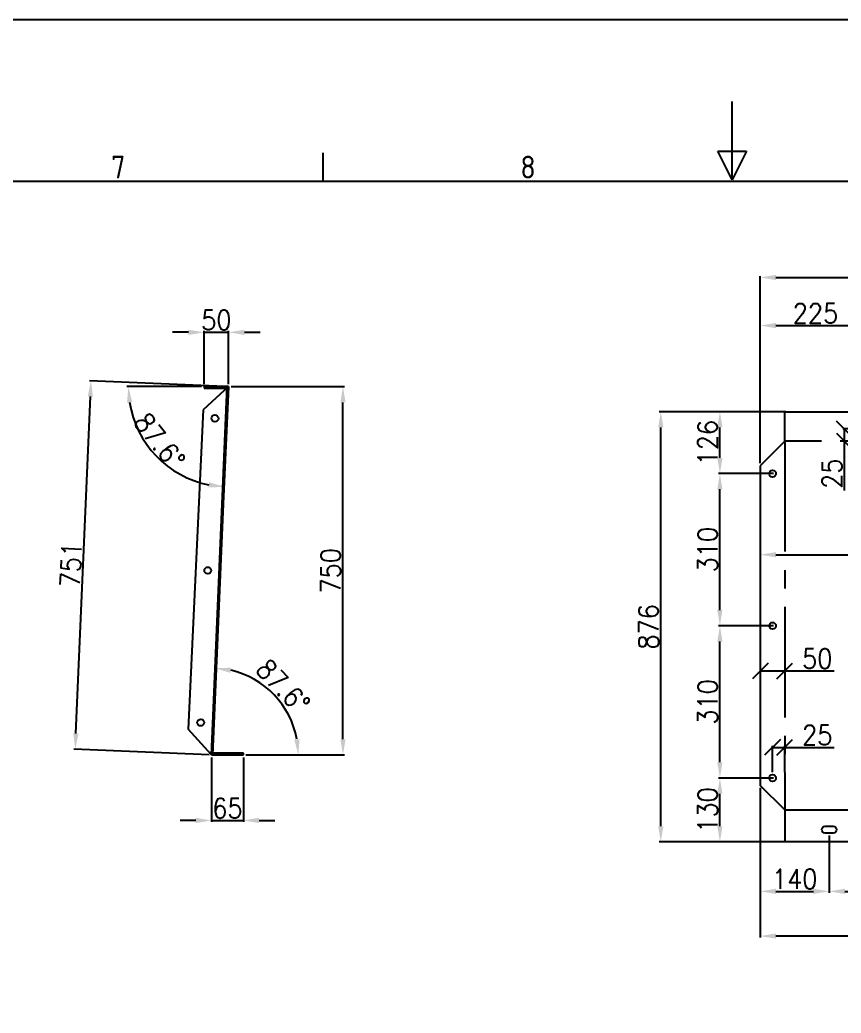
# Model space of a CAD drawing. Header units: inches. Extents: x 98758 to 118468, y 66787 to 119708.
# Drawn here: x 104574 to 106246, y 89619 to 91642 of the extents above; entities that cross this region are included whole.
import ezdxf
from ezdxf.enums import TextEntityAlignment as Align

# ---------------------------------------------------------------- set-up
doc = ezdxf.new("R2010")
doc.units = ezdxf.units.IN
doc.header["$MEASUREMENT"] = 0
doc.linetypes.add('CENTER2', pattern=[1.125, 0.75, -0.125, 0.125, -0.125])
doc.layers.add('CADRE', color=5, linetype='Continuous')
doc.styles.add('ISO Proportional', font='isocp.shx')
doc.styles.add('ROMANS', font='ROMANS.shx', dxfattribs={"width": 0.9})
doc.dimstyles.new('11', dxfattribs={"dimtxt": 40, "dimasz": 32, "dimexe": 3, "dimexo": 5, "dimgap": 5, "dimtad": 1, "dimdec": 0, "dimdsep": 46, "dimtxsty": 'ROMANS', "dimcen": 2.5, "dimclrd": 6, "dimclre": 6, "dimclrt": 2, "dimadec": 0, "dimazin": 0, "dimtfac": 1, "dimtdec": 0, "dimtmove": 0, "dimatfit": 3, "dimfxl": 1, "dimarcsym": 0})

# ---------------------------------------------------------------- blocks, each defined once
blk = doc.blocks.new('KADR')
at = {"layer": 'CADRE', "color": 2}
for p, q in [((231953, 8141.6), (231953, 8408.4)), ((230560.4, 8136.1), (230560.4, 8233.3)), ((231953, 8141.6), (231904.4, 8238.9)), ((231904.4, 8238.9), (232001.7, 8238.9)), ((232001.7, 8238.9), (231953, 8141.6))]:
    blk.add_line(p, q, dxfattribs=at)
at = {"layer": 'CADRE', "color": 1}
blk.add_lwpolyline([(220145.5, -7651), (243248.6, -7651), (243248.6, 8686.2), (220145.5, 8686.2)], close=True, dxfattribs=at)
at = {"layer": 'CADRE'}
blk.add_lwpolyline([(220695.6, -7100.9), (242698.5, -7100.9), (242698.5, 8136.1), (220695.6, 8136.1)], close=True, dxfattribs=at)
at = {"layer": 'CADRE', "color": 2, "style": 'ISO Proportional'}
for s, p in [('7', (229862.7, 8184.7)), ('8', (231258.1, 8184.7))]:
    blk.add_text(s, height=77.8, dxfattribs=at).set_placement(p, align=Align.MIDDLE)
blk = doc.blocks.new('*D82')
at = {"color": 6, "lineweight": -2, "transparency": 16777216}
for p, q in [((106108, 90097.7), (105996, 90097.7)), ((105999, 89999.7), (105999, 90065.7)), ((106133, 89967.7), (105996, 89967.7))]:
    blk.add_line(p, q, dxfattribs=at)
at = {"color": 6, "transparency": 16777216}
for points in [[(105993.7, 90065.7), (106004.3, 90065.7), (105999, 90097.7)], [(105993.7, 89999.7), (106004.3, 89999.7), (105999, 89967.7)]]:
    blk.add_solid(points, dxfattribs=at)
at = {"layer": 'Defpoints', "color": 0, "transparency": 16777216}
for p in [(105999, 90097.7), (106113, 90097.7, -0.2), (106138, 89967.7, -0.2)]:
    blk.add_point(p, dxfattribs=at)
at = {"color": 2, "transparency": 16777216, "insert": (105974, 90032.7), "char_height": 40, "attachment_point": 5, "rotation": 90, "style": 'ROMANS'}
blk.add_mtext('130', dxfattribs=at)
blk = doc.blocks.new('*D83')
at = {"color": 6, "lineweight": -2, "transparency": 16777216}
for p, q in [((106108, 90407.7), (105996, 90407.7)), ((105999, 90129.7), (105999, 90375.7)), ((106108, 90097.7), (105996, 90097.7))]:
    blk.add_line(p, q, dxfattribs=at)
at = {"color": 6, "transparency": 16777216}
for points in [[(105993.7, 90375.7), (106004.3, 90375.7), (105999, 90407.7)], [(105993.7, 90129.7), (106004.3, 90129.7), (105999, 90097.7)]]:
    blk.add_solid(points, dxfattribs=at)
at = {"layer": 'Defpoints', "color": 0, "transparency": 16777216}
for p in [(105999, 90407.7), (106113, 90407.7, -0.2), (106113, 90097.7, -0.2)]:
    blk.add_point(p, dxfattribs=at)
at = {"color": 2, "transparency": 16777216, "insert": (105974, 90252.7), "char_height": 40, "attachment_point": 5, "rotation": 90, "style": 'ROMANS'}
blk.add_mtext('310', dxfattribs=at)
blk = doc.blocks.new('*D84')
at = {"color": 6, "lineweight": -2, "transparency": 16777216}
for p, q in [((106108, 90717.7), (105996, 90717.7)), ((105999, 90439.7), (105999, 90685.7)), ((106108, 90407.7), (105996, 90407.7))]:
    blk.add_line(p, q, dxfattribs=at)
at = {"color": 6, "transparency": 16777216}
for points in [[(105993.7, 90685.7), (106004.3, 90685.7), (105999, 90717.7)], [(105993.7, 90439.7), (106004.3, 90439.7), (105999, 90407.7)]]:
    blk.add_solid(points, dxfattribs=at)
at = {"layer": 'Defpoints', "color": 0, "transparency": 16777216}
for p in [(105999, 90717.7), (106113, 90717.7, -0.2), (106113, 90407.7, -0.2)]:
    blk.add_point(p, dxfattribs=at)
at = {"color": 2, "transparency": 16777216, "insert": (105974, 90562.7), "char_height": 40, "attachment_point": 5, "rotation": 90, "style": 'ROMANS'}
blk.add_mtext('310', dxfattribs=at)
blk = doc.blocks.new('*D85')
at = {"color": 6, "lineweight": -2, "transparency": 16777216}
for p, q in [((106133, 90843.7), (105996, 90843.7)), ((105999, 90749.7), (105999, 90811.7)), ((106108, 90717.7), (105996, 90717.7))]:
    blk.add_line(p, q, dxfattribs=at)
at = {"color": 6, "transparency": 16777216}
for points in [[(105993.7, 90811.7), (106004.3, 90811.7), (105999, 90843.7)], [(105993.7, 90749.7), (106004.3, 90749.7), (105999, 90717.7)]]:
    blk.add_solid(points, dxfattribs=at)
at = {"layer": 'Defpoints', "color": 0, "transparency": 16777216}
for p in [(105999, 90843.7), (106138, 90843.7, -0.2), (106113, 90717.7, -0.2)]:
    blk.add_point(p, dxfattribs=at)
at = {"color": 2, "transparency": 16777216, "insert": (105974, 90780.7), "char_height": 40, "attachment_point": 5, "rotation": 90, "style": 'ROMANS'}
blk.add_mtext('126', dxfattribs=at)
blk = doc.blocks.new('*D81')
at = {"color": 6, "lineweight": -2, "transparency": 16777216}
for p, q in [((106028, 90843.7), (105875.7, 90843.7)), ((105878.7, 89999.7), (105878.7, 90811.7)), ((106028, 89967.7), (105875.7, 89967.7))]:
    blk.add_line(p, q, dxfattribs=at)
at = {"color": 6, "transparency": 16777216}
for points in [[(105873.4, 90811.7), (105884.1, 90811.7), (105878.7, 90843.7)], [(105873.4, 89999.7), (105884.1, 89999.7), (105878.7, 89967.7)]]:
    blk.add_solid(points, dxfattribs=at)
at = {"layer": 'Defpoints', "color": 0, "transparency": 16777216}
for p in [(105878.7, 90843.7), (106033, 90843.7), (106033, 89967.7)]:
    blk.add_point(p, dxfattribs=at)
at = {"color": 2, "transparency": 16777216, "insert": (105853.7, 90405.7), "char_height": 40, "attachment_point": 5, "rotation": 90, "style": 'ROMANS'}
blk.add_mtext('876', dxfattribs=at)
blk = doc.blocks.new('_Oblique')
at = {"color": 0, "linetype": 'ByBlock', "lineweight": -2}
blk.add_line((-0.5, -0.5), (0.5, 0.5), dxfattribs=at)
blk = doc.blocks.new('*D97')
at = {"color": 6, "lineweight": -2, "transparency": 16777216}
for p, q in [((106701, 90808.7), (106249.2, 90808.7)), ((106252.2, 90808.7), (106252.2, 90783.7)), ((106701, 90783.7), (106249.2, 90783.7)), ((106252.2, 90783.7), (106252.2, 90683.4))]:
    blk.add_line(p, q, dxfattribs=at)
at = {"layer": 'Defpoints', "color": 0, "transparency": 16777216}
for p in [(106706, 90808.7, -0.2), (106252.2, 90783.7), (106706, 90783.7, -0.2)]:
    blk.add_point(p, dxfattribs=at)
at = {"color": 6, "lineweight": -2, "transparency": 16777216, "xscale": 32, "yscale": 32, "zscale": 32}
for p, rotation in [((106252.2, 90808.7), 90), ((106252.2, 90783.7), 270)]:
    blk.add_blockref('_Oblique', p, dxfattribs=dict(at, rotation=rotation))
at = {"color": 2, "transparency": 16777216, "insert": (106227.2, 90717.5), "char_height": 40, "attachment_point": 5, "rotation": 90, "style": 'ROMANS'}
blk.add_mtext('25', dxfattribs=at)
blk = doc.blocks.new('*D98')
at = {"color": 6, "lineweight": -2, "transparency": 16777216}
for p, q in [((106081.1, 90077.7), (106081.1, 89864)), ((106221.4, 89980.7), (106221.4, 89864)), ((106113.1, 89867), (106189.4, 89867))]:
    blk.add_line(p, q, dxfattribs=at)
at = {"color": 6, "transparency": 16777216}
for points in [[(106113.1, 89872.3), (106113.1, 89861.7), (106081.1, 89867)], [(106189.4, 89872.3), (106189.4, 89861.7), (106221.4, 89867)]]:
    blk.add_solid(points, dxfattribs=at)
at = {"layer": 'Defpoints', "color": 0, "transparency": 16777216}
for p in [(106081.1, 90082.7, -0.2), (106221.4, 89985.7, -0.2), (106221.4, 89867)]:
    blk.add_point(p, dxfattribs=at)
at = {"color": 2, "transparency": 16777216, "insert": (106151.2, 89892), "char_height": 40, "attachment_point": 5, "style": 'ROMANS'}
blk.add_mtext('140', dxfattribs=at)
blk = doc.blocks.new('*D99')
at = {"color": 6, "lineweight": -2, "transparency": 16777216}
for p, q in [((108141.3, 89985.7), (108141.3, 89864)), ((106221.4, 89980.7), (106221.4, 89864)), ((106253.4, 89867), (108109.3, 89867))]:
    blk.add_line(p, q, dxfattribs=at)
at = {"color": 6, "transparency": 16777216}
for points in [[(106253.4, 89872.3), (106253.4, 89861.7), (106221.4, 89867)], [(108109.3, 89872.3), (108109.3, 89861.7), (108141.3, 89867)]]:
    blk.add_solid(points, dxfattribs=at)
at = {"layer": 'Defpoints', "color": 0, "transparency": 16777216}
for p in [(106221.4, 89985.7, -0.2), (108141.3, 89990.7, -0.4), (108141.3, 89867)]:
    blk.add_point(p, dxfattribs=at)
at = {"color": 2, "transparency": 16777216, "insert": (107181.4, 89892), "char_height": 40, "attachment_point": 5, "style": 'ROMANS'}
blk.add_mtext('5x380=1920', dxfattribs=at)
blk = doc.blocks.new('*D101')
at = {"color": 6, "lineweight": -2, "transparency": 16777216}
for p, q in [((106081.1, 89911.7), (106081.1, 89772.9)), ((108281.1, 89911.7), (108281.1, 89772.9)), ((108249.1, 89775.9), (106113.1, 89775.9))]:
    blk.add_line(p, q, dxfattribs=at)
at = {"color": 6, "transparency": 16777216}
for points in [[(106113.1, 89781.3), (106113.1, 89770.6), (106081.1, 89775.9)], [(108249.1, 89781.3), (108249.1, 89770.6), (108281.1, 89775.9)]]:
    blk.add_solid(points, dxfattribs=at)
at = {"layer": 'Defpoints', "color": 0, "transparency": 16777216}
for p in [(106081.1, 89916.7), (108281.1, 89916.7), (106081.1, 89775.9)]:
    blk.add_point(p, dxfattribs=at)
at = {"color": 2, "transparency": 16777216, "insert": (107181.1, 89800.9), "char_height": 40, "attachment_point": 5, "style": 'ROMANS'}
blk.add_mtext('2200', dxfattribs=at)
blk = doc.blocks.new('*D102')
at = {"color": 6, "lineweight": -2, "transparency": 16777216}
for p, q in [((106081.1, 90320.8), (106081.1, 90318.8)), ((106081.1, 90315.8), (106131.1, 90315.8)), ((106131.1, 90320.8), (106131.1, 90318.8)), ((106131.1, 90315.8), (106231.4, 90315.8))]:
    blk.add_line(p, q, dxfattribs=at)
at = {"layer": 'Defpoints', "color": 0, "transparency": 16777216}
for p in [(106081.1, 90315.8, -0.2), (106131.1, 90315.8, -0.2), (106131.1, 90315.8)]:
    blk.add_point(p, dxfattribs=at)
at = {"color": 6, "lineweight": -2, "transparency": 16777216, "xscale": 32, "yscale": 32, "zscale": 32, "rotation": 180}
blk.add_blockref('_Oblique', (106081.1, 90315.8), dxfattribs=at)
at = {"color": 6, "lineweight": -2, "transparency": 16777216, "xscale": 32, "yscale": 32, "zscale": 32}
blk.add_blockref('_Oblique', (106131.1, 90315.8), dxfattribs=at)
at = {"color": 2, "transparency": 16777216, "insert": (106197.2, 90340.8), "char_height": 40, "attachment_point": 5, "style": 'ROMANS'}
blk.add_mtext('50', dxfattribs=at)
blk = doc.blocks.new('*D103')
at = {"color": 6, "lineweight": -2, "transparency": 16777216}
for p, q in [((106106.1, 90109.7), (106106.1, 90163.1)), ((106106.1, 90160.1), (106131.1, 90160.1)), ((106131.1, 90109.7), (106131.1, 90163.1)), ((106131.1, 90160.1), (106231.4, 90160.1))]:
    blk.add_line(p, q, dxfattribs=at)
at = {"layer": 'Defpoints', "color": 0, "transparency": 16777216}
for p in [(106131.1, 90160.1), (106106.1, 90104.7, -0.2), (106131.1, 90104.7, -0.2)]:
    blk.add_point(p, dxfattribs=at)
at = {"color": 6, "lineweight": -2, "transparency": 16777216, "xscale": 32, "yscale": 32, "zscale": 32, "rotation": 180}
blk.add_blockref('_Oblique', (106106.1, 90160.1), dxfattribs=at)
at = {"color": 6, "lineweight": -2, "transparency": 16777216, "xscale": 32, "yscale": 32, "zscale": 32}
blk.add_blockref('_Oblique', (106131.1, 90160.1), dxfattribs=at)
at = {"color": 2, "transparency": 16777216, "insert": (106197.2, 90185.1), "char_height": 40, "attachment_point": 5, "style": 'ROMANS'}
blk.add_mtext('25', dxfattribs=at)
blk = doc.blocks.new('*D104')
at = {"color": 6, "lineweight": -2, "transparency": 16777216}
for p, q in [((106081.1, 90738.7), (106081.1, 91022)), ((106113.1, 91019), (106274.1, 91019)), ((106306.1, 90820.7), (106306.1, 91022))]:
    blk.add_line(p, q, dxfattribs=at)
at = {"color": 6, "transparency": 16777216}
for points in [[(106113.1, 91024.4), (106113.1, 91013.7), (106081.1, 91019)], [(106274.1, 91024.4), (106274.1, 91013.7), (106306.1, 91019)]]:
    blk.add_solid(points, dxfattribs=at)
at = {"layer": 'Defpoints', "color": 0, "transparency": 16777216}
for p in [(106306.1, 91019), (106306.1, 90815.7, -0.2), (106081.1, 90733.7, -0.2)]:
    blk.add_point(p, dxfattribs=at)
at = {"color": 2, "transparency": 16777216, "insert": (106193.6, 91044), "char_height": 40, "attachment_point": 5, "style": 'ROMANS'}
blk.add_mtext('225', dxfattribs=at)
blk = doc.blocks.new('*D109')
at = {"color": 6, "lineweight": -2, "transparency": 16777216}
for p, q in [((106994.4, 90808.7), (106994.4, 90549.5)), ((106081.1, 90595.2), (106081.1, 90549.5)), ((106113.1, 90552.5), (106962.4, 90552.5))]:
    blk.add_line(p, q, dxfattribs=at)
at = {"color": 6, "transparency": 16777216}
for points in [[(106113.1, 90557.8), (106113.1, 90547.1), (106081.1, 90552.5)], [(106962.4, 90557.8), (106962.4, 90547.1), (106994.4, 90552.5)]]:
    blk.add_solid(points, dxfattribs=at)
at = {"layer": 'Defpoints', "color": 0, "transparency": 16777216}
for p in [(106994.4, 90813.7, -0.2), (106081.1, 90600.2, -0.2), (106994.4, 90552.5)]:
    blk.add_point(p, dxfattribs=at)
at = {"color": 2, "transparency": 16777216, "insert": (106537.7, 90577.5), "char_height": 40, "attachment_point": 5, "style": 'ROMANS'}
blk.add_mtext('913', dxfattribs=at)
blk = doc.blocks.new('*D336')
at = {"color": 6, "lineweight": -2, "transparency": 16777216}
for p, q in [((104964, 90139.7), (104964, 90008.3)), ((105029, 90139.7), (105029, 90008.3)), ((104932, 90011.3), (104900, 90011.3)), ((104964, 90011.3), (105029, 90011.3)), ((105061, 90011.3), (105093, 90011.3))]:
    blk.add_line(p, q, dxfattribs=at)
at = {"color": 6, "transparency": 16777216}
for points in [[(104932, 90016.7), (104932, 90006), (104964, 90011.3)], [(105061, 90016.7), (105061, 90006), (105029, 90011.3)]]:
    blk.add_solid(points, dxfattribs=at)
at = {"layer": 'Defpoints', "color": 0, "transparency": 16777216}
for p in [(104964, 90144.7, -0.2), (105029, 90144.7, -0.2), (105029, 90011.3)]:
    blk.add_point(p, dxfattribs=at)
at = {"color": 2, "transparency": 16777216, "insert": (104996.5, 90036.3), "char_height": 40, "attachment_point": 5, "style": 'ROMANS'}
blk.add_mtext('65', dxfattribs=at)
blk = doc.blocks.new('*D337')
at = {"color": 6, "lineweight": -2, "transparency": 16777216}
for p, q in [((104917, 91005.3), (104885, 91005.3)), ((104949, 90899.7), (104949, 91008.3)), ((104949, 91005.3), (104999, 91005.3)), ((104999, 90899.7), (104999, 91008.3)), ((105031, 91005.3), (105063, 91005.3))]:
    blk.add_line(p, q, dxfattribs=at)
at = {"color": 6, "transparency": 16777216}
for points in [[(104917, 91010.6), (104917, 90999.9), (104949, 91005.3)], [(105031, 91010.6), (105031, 90999.9), (104999, 91005.3)]]:
    blk.add_solid(points, dxfattribs=at)
at = {"layer": 'Defpoints', "color": 0, "transparency": 16777216}
for p in [(104999, 91005.3), (104949, 90894.7, -0.2), (104999, 90894.7, -0.2)]:
    blk.add_point(p, dxfattribs=at)
at = {"color": 2, "transparency": 16777216, "insert": (104974, 91030.3), "char_height": 40, "attachment_point": 5, "style": 'ROMANS'}
blk.add_mtext('50', dxfattribs=at)
blk = doc.blocks.new('*D338')
at = {"color": 6, "lineweight": -2, "transparency": 16777216}
for p, q in [((105004, 90894.7), (105234.7, 90894.7)), ((105231.7, 90176.7), (105231.7, 90862.7)), ((105034, 90144.7), (105234.7, 90144.7))]:
    blk.add_line(p, q, dxfattribs=at)
at = {"color": 6, "transparency": 16777216}
for points in [[(105226.4, 90862.7), (105237, 90862.7), (105231.7, 90894.7)], [(105226.4, 90176.7), (105237, 90176.7), (105231.7, 90144.7)]]:
    blk.add_solid(points, dxfattribs=at)
at = {"layer": 'Defpoints', "color": 0, "transparency": 16777216}
for p in [(104999, 90894.7, -0.2), (105231.7, 90894.7), (105029, 90144.7, -0.2)]:
    blk.add_point(p, dxfattribs=at)
at = {"color": 2, "transparency": 16777216, "insert": (105206.7, 90519.7), "char_height": 40, "attachment_point": 5, "rotation": 90, "style": 'ROMANS'}
blk.add_mtext('750', dxfattribs=at)
blk = doc.blocks.new('*D339')
at = {"color": 6, "lineweight": -2, "transparency": 16777216}
for p, q in [((104991, 90894.9), (104715.8, 90906.6)), ((104688.2, 90188.5), (104717.5, 90874.5)), ((104959, 90144.9), (104683.8, 90156.6))]:
    blk.add_line(p, q, dxfattribs=at)
at = {"color": 6, "transparency": 16777216}
for points in [[(104712.1, 90874.7), (104722.8, 90874.3), (104718.8, 90906.5)], [(104682.9, 90188.7), (104693.5, 90188.2), (104686.8, 90156.5)]]:
    blk.add_solid(points, dxfattribs=at)
at = {"layer": 'Defpoints', "color": 0, "transparency": 16777216}
for p in [(104718.8, 90906.5), (104996, 90894.7, -0.2), (104964, 90144.7, -0.2)]:
    blk.add_point(p, dxfattribs=at)
at = {"color": 2, "transparency": 16777216, "insert": (104677.9, 90532.5), "char_height": 40, "attachment_point": 5, "rotation": 87.5571, "style": 'ROMANS'}
blk.add_mtext('751', dxfattribs=at)
blk = doc.blocks.new('*D340')
at = {"color": 6, "lineweight": -2, "transparency": 16777216}
blk.add_line((105034, 90144.7), (105143.9, 90144.7), dxfattribs=at)
blk.add_arc((104964, 90144.7), 176.8, 10.3831, 77.174, dxfattribs=at)
at = {"color": 6, "transparency": 16777216}
for points in [[(105002.6, 90311.8), (105004, 90322.4), (104971.6, 90321.3)], [(105143.3, 90177), (105132.7, 90176), (105140.9, 90144.7)]]:
    blk.add_solid(points, dxfattribs=at)
at = {"layer": 'Defpoints', "color": 0, "transparency": 16777216}
for p in [(104996, 90894.7, -0.2), (105118.4, 90230.9), (104964, 90144.7, -0.2), (104964, 90144.7, -0.2), (105029, 90144.7, -0.2)]:
    blk.add_point(p, dxfattribs=at)
at = {"color": 2, "transparency": 16777216, "insert": (105109.8, 90284.3), "char_height": 40, "attachment_point": 5, "rotation": 313.7785, "style": 'ROMANS'}
blk.add_mtext('87.6°', dxfattribs=at)
blk = doc.blocks.new('*D341')
at = {"color": 6, "lineweight": -2, "transparency": 16777216}
blk.add_line((104944, 90894.7), (104791.9, 90894.7), dxfattribs=at)
blk.add_arc((104999, 90894.7), 204.1, 188.9913, 258.5655, dxfattribs=at)
at = {"color": 6, "transparency": 16777216}
for points in [[(104792.1, 90862.3), (104802.7, 90863.2), (104794.9, 90894.7)], [(104959.2, 90699.9), (104957.9, 90689.3), (104990.3, 90690.7)]]:
    blk.add_solid(points, dxfattribs=at)
at = {"layer": 'Defpoints', "color": 0, "transparency": 16777216}
for p in [(104949, 90894.7, -0.2), (104999, 90894.7, -0.2), (104999, 90894.7, -0.2), (104892, 90720.9), (104967, 90144.7, -0.2)]:
    blk.add_point(p, dxfattribs=at)
at = {"color": 2, "transparency": 16777216, "insert": (104858.4, 90783.7), "char_height": 40, "attachment_point": 5, "rotation": 308.2834, "style": 'ROMANS'}
blk.add_mtext('87.6°', dxfattribs=at)
blk = doc.blocks.new('*D539')
at = {"color": 6, "lineweight": -2, "transparency": 16777216}
for p, q in [((106081.1, 90911.7), (106081.1, 91120)), ((106113.1, 91117), (107074.1, 91117)), ((107106.1, 90835.7), (107106.1, 91120))]:
    blk.add_line(p, q, dxfattribs=at)
at = {"color": 6, "transparency": 16777216}
for points in [[(106113.1, 91122.3), (106113.1, 91111.6), (106081.1, 91117)], [(107074.1, 91122.3), (107074.1, 91111.6), (107106.1, 91117)]]:
    blk.add_solid(points, dxfattribs=at)
at = {"layer": 'Defpoints', "color": 0, "transparency": 16777216}
for p in [(107106.1, 91117), (106081.1, 90906.7), (107106.1, 90830.7, -0.2)]:
    blk.add_point(p, dxfattribs=at)
at = {"color": 2, "transparency": 16777216, "insert": (106593.6, 91142), "char_height": 40, "attachment_point": 5, "style": 'ROMANS'}
blk.add_mtext('1025', dxfattribs=at)

msp = doc.modelspace()

# ---------------------------------------------------------------- linework, layer by layer
for p, q in [((104999, 90894.8, -0.2), (104946.8, 90847.2, -0.2)), ((104999, 90894.8, -0.2), (104946.8, 90847.2, -0.2)), ((104999, 90894.7, -0.2), (104949, 90894.7, -0.2)), ((104949, 90894.7, -0.2), (104949, 90891.7, -0.2)), ((104964, 90144.7, -0.2), (104996, 90894.7, -0.2)), ((104967, 90144.7, -0.2), (104999, 90894.7, -0.2)), ((104949, 90891.7, -0.2), (104995.9, 90891.7, -0.2)), ((104946.8, 90847.2, -0.2), (104916.4, 90196.9, -0.2)), ((106131.1, 90783.7, -0.2), (106131.1, 90843.7, -0.2)), ((106131.1, 90843.7, -0.2), (106994.4, 90843.7, -0.2)), ((106131.1, 90783.7, -0.2), (106081.1, 90733.7, -0.2)), ((106131.1, 90783.7, -0.2), (106081.1, 90733.7, -0.2)), ((106081.1, 90733.7, -0.2), (106081.1, 90082.7, -0.2)), ((104964, 90144.7, -0.2), (104916.4, 90196.9, -0.2)), ((104964, 90144.7, -0.2), (104916.4, 90196.9, -0.2)), ((105029, 90148.7, -0.2), (104967.2, 90148.7, -0.2)), ((105029, 90144.7, -0.2), (105029, 90148.7, -0.2)), ((104964, 90144.7, -0.2), (105029, 90144.7, -0.2)), ((106131.1, 90032.7, -0.2), (106081.1, 90082.7, -0.2)), ((106131.1, 90032.7, -0.2), (106081.1, 90082.7, -0.2)), ((106131.1, 90032.7, -0.2), (106131.1, 89967.7, -0.2)), ((108231.1, 89967.7, -0.2), (106131.1, 89967.7, -0.2))]:
    msp.add_line(p, q)
at = {"color": 3, "linetype": 'CENTER2', "ltscale": 300}
for p, q in [((104999, 90894.8, -0.2), (104964, 90144.7, -0.2)), ((104999, 90894.8, -0.2), (104964, 90144.7, -0.2)), ((106131.1, 90783.7, -0.2), (106131.1, 90032.7, -0.2)), ((106131.1, 90783.7, -0.2), (106131.1, 90032.7, -0.2))]:
    msp.add_line(p, q, dxfattribs=at)
at = {"color": 3, "linetype": 'CENTER2', "ltscale": 300, "elevation": -0.2}
for points in [[(108231.1, 90783.7), (106131.1, 90783.7)], [(106131.1, 90032.7), (108231.1, 90032.7)]]:
    msp.add_lwpolyline(points, dxfattribs=at)
at = {"elevation": -0.2}
msp.add_lwpolyline([(106229.4, 89999.7, -1), (106229.4, 89985.7), (106213.4, 89985.7, -1), (106213.4, 89999.7)], format="xyb", close=True, dxfattribs=at)
for centre in [(104971, 90830.1, -0.2), (106106.1, 90717.7, -0.2), (104956.5, 90520.4, -0.2), (106106.1, 90407.7, -0.2), (104942.1, 90210.8, -0.2), (106106.1, 90097.7, -0.2)]:
    msp.add_circle(centre, 7)

# ---------------------------------------------------------------- block references
at = {"color": 11, "xscale": 0.5977893847728885, "yscale": 0.5977893847728885, "zscale": 0.5977893847728885}
msp.add_blockref('KADR', (-32635.2, 86449.1), dxfattribs=at)

# ---------------------------------------------------------------- dimensions: what is measured, and where the dimension line sits
for base, p1, p2, picture, middle in [((107106.1, 91117), (106081.1, 90906.7), (107106.1, 90830.7, -0.2), '*D539', (106593.6, 91142)), ((106306.1, 91019), (106081.1, 90733.7, -0.2), (106306.1, 90815.7, -0.2), '*D104', (106193.6, 91044)), ((106994.4, 90552.5), (106081.1, 90600.2, -0.2), (106994.4, 90813.7, -0.2), '*D109', (106537.7, 90577.5)), ((106221.4, 89867), (106081.1, 90082.7, -0.2), (106221.4, 89985.7, -0.2), '*D98', (106151.2, 89892)), ((106081.1, 89775.9), (108281.1, 89916.7), (106081.1, 89916.7), '*D101', (107181.1, 89800.9))]:
    dim = msp.add_linear_dim(base=base, p1=p1, p2=p2, dimstyle='11')
    dim.commit()
    dim.dimension.update_dxf_attribs({"geometry": picture, "text_midpoint": middle})
for base, p1, p2, picture, middle in [((104999, 91005.3), (104949, 90894.7, -0.2), (104999, 90894.7, -0.2), '*D337', (104974, 91005.3)), ((105029, 90011.3), (104964, 90144.7, -0.2), (105029, 90144.7, -0.2), '*D336', (104996.5, 90011.3))]:
    dim = msp.add_linear_dim(base=base, p1=p1, p2=p2, dimstyle='11')
    dim.commit()
    dim.dimension.update_dxf_attribs({"geometry": picture, "text_midpoint": middle, "dimtype": 160})
dim = msp.add_aligned_dim(p1=(104964, 90144.7, -0.2), p2=(104996, 90894.7, -0.2), distance=277.5, dimstyle='11')
dim.commit()
dim.dimension.update_dxf_attribs({"geometry": '*D339', "text_midpoint": (104677.9, 90532.5)})
dim = msp.add_angular_dim_2l(base=(104892, 90720.9), line1=((104999, 90894.7, -0.2), (104949, 90894.7, -0.2)), line2=((104967, 90144.7, -0.2), (104999, 90894.7, -0.2)), dimstyle='11', override={"dimadec": 1})
dim.commit()
dim.dimension.update_dxf_attribs({"geometry": '*D341', "text_midpoint": (104838.8, 90768.2), "dimtype": 162})
dim = msp.add_angular_dim_2l(base=(105118.4, 90230.9), line1=((104964, 90144.7, -0.2), (104996, 90894.7, -0.2)), line2=((104964, 90144.7, -0.2), (105029, 90144.7, -0.2)), dimstyle='11', override={"dimadec": 1})
dim.commit()
dim.dimension.update_dxf_attribs({"geometry": '*D340', "text_midpoint": (105109.8, 90284.3)})
for base, p1, p2, picture, middle in [((105231.7, 90894.7), (105029, 90144.7, -0.2), (104999, 90894.7, -0.2), '*D338', (105206.7, 90519.7)), ((105878.7, 90843.7), (106033, 89967.7), (106033, 90843.7), '*D81', (105853.7, 90405.7)), ((105999, 90097.7), (106138, 89967.7, -0.2), (106113, 90097.7, -0.2), '*D82', (105974, 90032.7))]:
    dim = msp.add_linear_dim(base=base, p1=p1, p2=p2, angle=90, dimstyle='11')
    dim.commit()
    dim.dimension.update_dxf_attribs({"geometry": picture, "text_midpoint": middle})
for base, p1, p2, angle, override, picture, middle in [((105999, 90843.7), (106113, 90717.7, -0.2), (106138, 90843.7, -0.2), 90, {"dimtmove": 1}, '*D85', (105974, 90780.7)), ((106252.2, 90783.7), (106706, 90808.7, -0.2), (106706, 90783.7, -0.2), 90, {"dimblk1": 'Oblique', "dimblk2": 'Oblique', "dimsah": 1}, '*D97', (106227.2, 90717.5)), ((105999, 90717.7), (106113, 90407.7, -0.2), (106113, 90717.7, -0.2), 90, {"dimtmove": 1}, '*D84', (105974, 90562.7)), ((105999, 90407.7), (106113, 90097.7, -0.2), (106113, 90407.7, -0.2), 90, {"dimtmove": 1}, '*D83', (105974, 90252.7)), ((106131.1, 90315.8), (106081.1, 90315.8, -0.2), (106131.1, 90315.8, -0.2), 180, {"dimblk1": 'Oblique', "dimblk2": 'Oblique', "dimsah": 1}, '*D102', (106197.2, 90340.8)), ((106131.1, 90160.1), (106106.1, 90104.7, -0.2), (106131.1, 90104.7, -0.2), 180, {"dimblk1": 'Oblique', "dimblk2": 'Oblique', "dimsah": 1}, '*D103', (106197.2, 90185.1))]:
    dim = msp.add_linear_dim(base=base, p1=p1, p2=p2, angle=angle, dimstyle='11', override=override)
    dim.commit()
    dim.dimension.update_dxf_attribs({"geometry": picture, "text_midpoint": middle})
dim = msp.add_linear_dim(base=(108141.3, 89867), p1=(106221.4, 89985.7, -0.2), p2=(108141.3, 89990.7, -0.4), text='5x380=<>', dimstyle='11', override={"dimtmove": 1})
dim.commit()
dim.dimension.update_dxf_attribs({"geometry": '*D99', "text_midpoint": (107181.4, 89892)})

doc.saveas('drawing.dxf')
